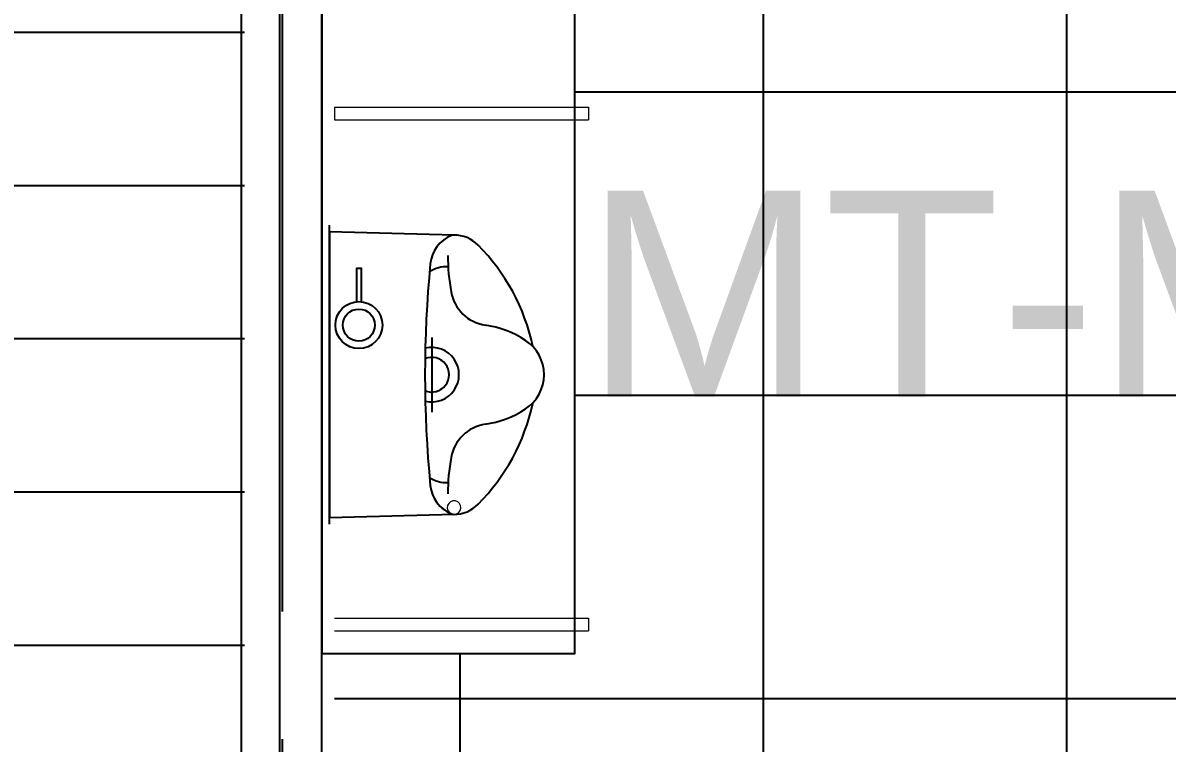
# Model space of a CAD drawing. Header units: millimetres. Extents: x 2148 to 2681, y 758 to 986.
# Drawn here: x 2409.047 to 2410.167, y 948.314 to 949.019 of the extents above; entities that cross this region are included whole.
import ezdxf

# ---------------------------------------------------------------- set-up
doc = ezdxf.new("R2010")
doc.units = ezdxf.units.MM
doc.linetypes.add('CENTER', pattern=[2, 1.25, -0.25, 0.25, -0.25])
doc.linetypes.add('CENTER2', pattern=[28.575, 19.05, -3.175, 3.175, -3.175])
for name, color, linetype in [('0.1', 193, 'Continuous'), ('0.4', 121, 'Continuous'), ('4', 4, 'Continuous'), ('DR', 7, 'Continuous'), ('hacht', 8, 'Continuous'), ('HATCH', 8, 'Continuous'), ('S_GRID LINES', 252, 'Continuous'), ('TEXT', 6, 'Continuous')]:
    doc.layers.add(name, color=color, linetype=linetype)
doc.styles.add('SWISS', font='swissl.ttf')

msp = doc.modelspace()

# ---------------------------------------------------------------- hatches: boundary and pattern name
at = {"layer": 'hacht', "ltscale": 0.05}
h = msp.add_hatch(dxfattribs=at)
h.set_pattern_fill('NET', color=256, scale=2.375, style=0)
h.set_pattern_definition([(0, (82234.7097, 3047.26358), (0, 0.296875), []), (90, (82234.7097, 3047.26358), (-0.296875, 2e-17), [])])
h.paths.add_polyline_path([(2410.2764025, 949.608491), (2410.3014025, 949.608491), (2410.3014025, 949.633491), (2410.7014025, 949.633491, 0.378950784), (2410.3014025, 950.008491), (2410.2764025, 950.008491), (2410.2764025, 950.4326617), (2410.2466668, 950.4326617), (2409.8466668, 950.4326617), (2409.35239, 950.4326617), (2409.35239, 950.3415499), (2409.5875558, 950.3415499), (2409.5875558, 949.9338362), (2409.6009959, 949.9338362), (2409.6009959, 949.9213362), (2409.5875558, 949.9213362), (2409.5875558, 949.4300491), (2409.6009959, 949.4300491), (2409.6009959, 949.4175491), (2409.5875558, 949.4175491), (2409.5875558, 948.9361779), (2409.6009959, 948.9361779), (2409.6009959, 948.9236779), (2409.5875558, 948.9236779), (2409.5875558, 948.4361779), (2409.6009959, 948.4361779), (2409.6009959, 948.4236779), (2409.5875558, 948.4236779), (2409.5875558, 948.4014659), (2409.35239, 948.4014659), (2409.35239, 947.6650508), (2409.7507242, 947.6650508), (2409.7507242, 948.1200508), (2409.7757242, 948.1200508, -0.413747252), (2410.2007242, 947.6650508), (2410.8464025, 947.6650508), (2410.8464025, 948.5215723), (2410.4464025, 948.5215723), (2410.4464025, 948.5929748), (2410.4714025, 948.5929748), (2410.4714025, 948.6179748), (2410.7714025, 948.6179748, 0.426384341), (2410.4723685, 948.8930369, 0.000859573), (2410.4714025, 948.8929748), (2410.4464025, 948.8929748), (2410.4464025, 949.0932632), (2410.4714025, 949.0932632), (2410.4714025, 949.1182632), (2410.7714025, 949.1182632, 0.426384341), (2410.4723685, 949.3933253, 0.000859573), (2410.4714025, 949.3932632), (2410.4464025, 949.3932632), (2410.4464025, 949.5227688), (2410.2764025, 949.5227688)])
h.paths.add_polyline_path([(2410.7484928, 950.2499078, -0.00112156), (2410.7490007, 950.2504881, 0.003321444)], flags=17)
h.paths.add_polyline_path([(2410.8411482, 950.1145375, 0.104398042), (2410.9404538, 950.1159242), (2411.0122846, 950.1363326), (2411.059526, 950.1500047), (2411.070425, 950.1591366), (2411.070425, 950.234482), (2411.0939905, 950.234482, -0.414213562), (2411.1153958, 950.2130768, -0.390007038), (2411.0957725, 950.1917458), (2411.0957725, 950.1621719), (2411.0890816, 950.1621719), (2411.0890816, 950.1916715), (2411.070425, 950.1916715), (2411.070425, 950.1591366), (2411.059526, 950.1500047), (2411.0122846, 950.1363326), (2410.9404538, 950.1159242, -0.104398042)])
h.paths.add_polyline_path([(2410.7490007, 950.1689134, -0.193537628), (2410.7344223, 950.2097007, 0.193537624), (2410.7490007, 950.1689134, 0.159895904), (2410.8413632, 950.1144903, -0.159895903)], flags=16)
h.paths.add_polyline_path([(2410.1267884, 949.0335802), (2409.6943399, 949.0335802), (2409.6943399, 948.8444669), (2410.1267884, 948.8444669)], flags=24)

# ---------------------------------------------------------------- linework, layer by layer
at = {"color": 8, "ltscale": 0.05, "elevation": 0}
msp.add_lwpolyline([(2409.33989, 948.4014659), (2409.5875558, 948.4014659), (2409.5875558, 950.3415499), (2409.33989, 950.3415499)], close=True, dxfattribs=at)
at = {"layer": '0.1'}
for p, q in [((2409.347573, 948.5279016, 0), (2409.347573, 948.8207346, 0)), ((2409.347573, 948.5279016, 0), (2409.347573, 948.8207346, 0)), ((2409.347573, 948.8142518, 0), (2409.347573, 948.5343844, 0)), ((2409.469488, 948.8109838, 0), (2409.347573, 948.8142518, 0)), ((2409.347573, 948.8142518, 0), (2409.347573, 948.5343844, 0)), ((2409.469488, 948.8109838, 0), (2409.347573, 948.8142518, 0)), ((2409.4475727, 948.7106439, 0), (2409.4475727, 948.6377119, 0)), ((2409.4475727, 948.7106439, 0), (2409.4475727, 948.6377119, 0)), ((2409.469488, 948.5376524, 0), (2409.347573, 948.5343844, 0)), ((2409.469488, 948.5376524, 0), (2409.347573, 948.5343844, 0))]:
    msp.add_line(p, q, dxfattribs=at)
for centre, radius, start, end in [((2409.4694467, 948.8043173, 0), 0.0066666, 89.6458022, 111.7947487), ((2409.4694467, 948.8043173, 0), 0.0066666, 89.6458022, 111.7947487), ((2409.4692819, 948.7776512, 0), 0.0333332, 44.7601461, 90), ((2409.4692819, 948.7776512, 0), 0.0333332, 44.7601461, 90), ((2409.4793476, 948.7795568, 0), 0.0333332, 111.7947487, 174.4420804), ((2409.4793476, 948.7795568, 0), 0.0333332, 111.7947487, 174.4420804), ((2409.3509387, 948.6602947, 0), 0.1999995, 12.1429335, 44.7601461), ((2409.3509387, 948.6602947, 0), 0.1999995, 12.1429335, 44.7601461), ((2409.6633148, 948.7909845, 0), 0.1999995, 180, 190.292817), ((2409.6633148, 948.7909845, 0), 0.1999995, 180, 190.292817), ((2410.5608329, 948.6743181, 0), 1.1199269, 174.4420804, 185.5579196), ((2410.5608329, 948.6743181, 0), 1.1199269, 174.4420804, 185.5579196), ((2409.4618448, 948.749925, 0), 0.0299999, 86.5994621, 123.1383206), ((2409.4618448, 948.749925, 0), 0.0299999, 86.5994621, 123.1383206), ((2409.5058901, 948.762396, 0), 0.0399999, 190.292817, 261.3901036), ((2409.5058901, 948.762396, 0), 0.0399999, 190.292817, 261.3901036), ((2409.4849312, 948.623974, 0), 0.0999997, 57.0420919, 81.3901036), ((2409.4849312, 948.623974, 0), 0.0999997, 57.0420919, 81.3901036), ((2409.4475727, 948.6743181, 0), 0.0266666, 256.1859408, 103.8140592), ((2409.4475727, 948.6743181, 0), 0.0266666, 256.1859408, 103.8140592), ((2409.5175725, 948.6743181, 0), 0.0399999, 302.9579081, 57.0420919), ((2409.5175725, 948.6743181, 0), 0.0399999, 302.9579081, 57.0420919), ((2409.4161136, 948.6743181, 0), 0.133333, 11.9264657, 12.1429335), ((2409.4161136, 948.6743181, 0), 0.133333, 11.9264657, 12.1429335), ((2409.4475727, 948.6743181, 0), 0.017, 247.3130539, 112.6869461), ((2409.4475727, 948.6743181, 0), 0.017, 247.3130539, 112.6869461), ((2409.3509387, 948.6883415, 0), 0.1999995, 315.2398539, 347.8570665), ((2409.3509387, 948.6883415, 0), 0.1999995, 315.2398539, 347.8570665), ((2409.4161136, 948.6743181, 0), 0.133333, 347.8570665, 348.0735343), ((2409.4161136, 948.6743181, 0), 0.133333, 347.8570665, 348.0735343), ((2409.4849312, 948.7246622, 0), 0.0999997, 278.6098964, 302.9579081), ((2409.4849312, 948.7246622, 0), 0.0999997, 278.6098964, 302.9579081), ((2409.5058901, 948.5862403, 0), 0.0399999, 98.6098964, 169.707183), ((2409.5058901, 948.5862403, 0), 0.0399999, 98.6098964, 169.707183), ((2409.6633148, 948.5576518, 0), 0.1999995, 169.707183, 180), ((2409.6633148, 948.5576518, 0), 0.1999995, 169.707183, 180), ((2409.4618448, 948.5987113, 0), 0.0299999, 236.8616794, 273.4005379), ((2409.4618448, 948.5987113, 0), 0.0299999, 236.8616794, 273.4005379), ((2409.4793476, 948.5690794, 0), 0.0333332, 185.5579196, 248.2052513), ((2409.4793476, 948.5690794, 0), 0.0333332, 185.5579196, 248.2052513), ((2409.4692819, 948.5709851, 0), 0.0333332, 270, 315.2398539), ((2409.4692819, 948.5709851, 0), 0.0333332, 270, 315.2398539), ((2409.4694467, 948.544319, 0), 0.0066666, 248.2052513, 270.3541978), ((2409.4694467, 948.544319, 0), 0.0066666, 248.2052513, 270.3541978)]:
    msp.add_arc(centre, radius, start, end, dxfattribs=at)
at = {"layer": '0.4', "color": 193, "lineweight": 0, "ltscale": 0.5}
for p, q in [((2409.347573, 948.7375587, 0), (2409.347573, 948.8142518, 0)), ((2409.347573, 948.8142518, 0), (2409.469488, 948.8109838, 0)), ((2409.347573, 948.7375587, 0), (2409.347573, 948.8142518, 0)), ((2409.347573, 948.8142518, 0), (2409.469488, 948.8109838, 0)), ((2409.4475727, 948.6573182, 0), (2409.4475727, 948.6913181, 0)), ((2409.4475727, 948.6573182, 0), (2409.4475727, 948.6913181, 0)), ((2409.347573, 948.5343844, 0), (2409.347573, 948.617559, 0)), ((2409.347573, 948.5343844, 0), (2409.347573, 948.617559, 0)), ((2409.469488, 948.5376524, 0), (2409.347573, 948.5343844, 0)), ((2409.469488, 948.5376524, 0), (2409.347573, 948.5343844, 0))]:
    msp.add_line(p, q, dxfattribs=at)
for centre, radius, start, end in [((2409.4694467, 948.8043173, 0), 0.0066666, 89.6458022, 111.7947487), ((2409.4694467, 948.8043173, 0), 0.0066666, 89.6458022, 111.7947487), ((2409.4694467, 948.8043173, 0), 0.0066666, 89.6458022, 111.7947487), ((2409.4694467, 948.8043173, 0), 0.0066666, 89.6458022, 111.7947487), ((2409.4692819, 948.7776512, 0), 0.0333332, 44.7601461, 89.6458022), ((2409.4692819, 948.7776512, 0), 0.0333332, 44.7601461, 89.6458022), ((2409.4793476, 948.7795568, 0), 0.0333332, 111.7947487, 186.8931763), ((2409.4793476, 948.7795568, 0), 0.0333332, 111.7947487, 186.8931763), ((2409.4793476, 948.7795568, 0), 0.0333332, 111.7947487, 174.4420804), ((2409.4793476, 948.7795568, 0), 0.0333332, 111.7947487, 174.4420804), ((2409.3509387, 948.6602947, 0), 0.1999995, 11.9984735, 44.7601461), ((2409.3509387, 948.6602947, 0), 0.1999995, 11.9984735, 44.7601461), ((2410.5608329, 948.6743181, 0), 1.1199269, 174.4420804, 185.5579196), ((2410.5608329, 948.6743181, 0), 1.1199269, 174.4420804, 185.5579196), ((2410.5608329, 948.6743181, 0), 1.1199269, 174.8397862, 178.6750716), ((2410.5608329, 948.6743181, 0), 1.1199269, 174.8397862, 178.6750716), ((2409.4618448, 948.749925, 0), 0.0299999, 121.3089605, 123.1383206), ((2409.4618448, 948.749925, 0), 0.0299999, 121.3089605, 123.1383206), ((2409.4475727, 948.6743181, 0), 0.0266666, 256.1859408, 103.8140592), ((2409.4475727, 948.6743181, 0), 0.0266666, 256.1859408, 103.8140592), ((2409.5175725, 948.6743181, 0), 0.0399999, 316.4614206, 43.5385794), ((2409.5175725, 948.6743181, 0), 0.0399999, 316.4614206, 43.5385794), ((2409.4475727, 948.6743181, 0), 0.017, 270, 90), ((2409.4475727, 948.6743181, 0), 0.017, 270, 90), ((2410.5608329, 948.6743181, 0), 1.1199269, 181.3249284, 185.1602138), ((2410.5608329, 948.6743181, 0), 1.1199269, 181.3249284, 185.1602138), ((2409.3509387, 948.6883415, 0), 0.1999995, 315.2398539, 348.0015265), ((2409.3509387, 948.6883415, 0), 0.1999995, 315.2398539, 348.0015265), ((2409.4618448, 948.5987113, 0), 0.0299999, 236.8616794, 238.6910395), ((2409.4618448, 948.5987113, 0), 0.0299999, 236.8616794, 238.6910395), ((2409.4793476, 948.5690794, 0), 0.0333332, 173.1068237, 248.2052513), ((2409.4793476, 948.5690794, 0), 0.0333332, 173.1068237, 248.2052513), ((2409.4793476, 948.5690794, 0), 0.0333332, 185.5579196, 248.2052513), ((2409.4793476, 948.5690794, 0), 0.0333332, 185.5579196, 248.2052513), ((2409.4694467, 948.544319, 0), 0.0066666, 270, 248.2052513), ((2409.4694467, 948.544319, 0), 0.0066666, 270, 248.2052513), ((2409.4692819, 948.5709851, 0), 0.0333332, 270.3541978, 315.2398539), ((2409.4692819, 948.5709851, 0), 0.0333332, 270.3541978, 315.2398539), ((2409.4694467, 948.544319, 0), 0.0066666, 248.2052513, 270), ((2409.4694467, 948.544319, 0), 0.0066666, 248.2052513, 270)]:
    msp.add_arc(centre, radius, start, end, dxfattribs=at)
at = {"layer": '4', "color": 4, "linetype": 'ByBlock', "ltscale": 0.5}
for p, q in [((2409.33989, 947.6650508), (2409.33989, 950.4326617)), ((2409.2610615, 949.7108039), (2409.2610615, 947.1195247))]:
    msp.add_line(p, q, dxfattribs=at)
at = {"layer": 'DR', "ltscale": 10}
for p, q in [((2409.2643462, 949.0092786, 0), (2407.6644537, 949.0092786, 0)), ((2409.2643462, 948.8592786, 0), (2407.6644537, 948.8592786, 0)), ((2409.2643462, 948.7092786, 0), (2407.6644537, 948.7092786, 0)), ((2409.2643462, 948.5592786, 0), (2407.6644537, 948.5592786, 0)), ((2409.2643462, 948.4092786, 0), (2407.6644537, 948.4092786, 0))]:
    msp.add_line(p, q, dxfattribs=at)
at = {"layer": 'DR', "color": 7, "lineweight": 0, "ltscale": 0.5}
for p, q in [((2409.35239, 948.9361779), (2409.35239, 948.9236779)), ((2409.35239, 948.9361779), (2409.6009959, 948.9361779)), ((2409.6009959, 948.9361779), (2409.6009959, 948.9236779)), ((2409.35239, 948.9236779), (2409.6009959, 948.9236779)), ((2409.35239, 948.4361779), (2409.6009959, 948.4361779)), ((2409.6009959, 948.4361779), (2409.6009959, 948.4236779)), ((2409.35239, 948.4236779), (2409.6009959, 948.4236779))]:
    msp.add_line(p, q, dxfattribs=at)
at = {"layer": 'HATCH', "color": 8, "linetype": 'CENTER', "ltscale": 0.5}
msp.add_line((2409.3011005, 951.0675996), (2409.3011005, 946.846321, 0), dxfattribs=at)
at = {"layer": 'HATCH', "color": 8, "ltscale": 0.05, "elevation": 0}
msp.add_lwpolyline([(2409.3787158, 948.745704), (2409.3787158, 948.778327), (2409.3738155, 948.778327), (2409.3738155, 948.745704)], dxfattribs=at)
at = {"layer": 'HATCH', "color": 8, "ltscale": 0.05}
for radius in [0.0229622, 0.0156677]:
    msp.add_circle((2409.3762656, 948.7228729), radius, dxfattribs=at)
at = {"layer": 'S_GRID LINES', "linetype": 'CENTER2', "ltscale": 0.2}
for p, q in [((2409.2989709, 922.979302, 0), (2409.2989709, 960.9771162, 0)), ((2409.2989709, 922.9776771, 0), (2409.2989709, 960.9754912, 0))]:
    msp.add_line(p, q, dxfattribs=at)

# ---------------------------------------------------------------- texts
at = {"layer": 'TEXT', "style": 'SWISS', "text_generation_flag": 6}
msp.add_text('MT-MA', height=0.20172088, rotation=180, dxfattribs=at).set_placement((2409.5967718, 948.652676, 0))

doc.saveas('drawing.dxf')
